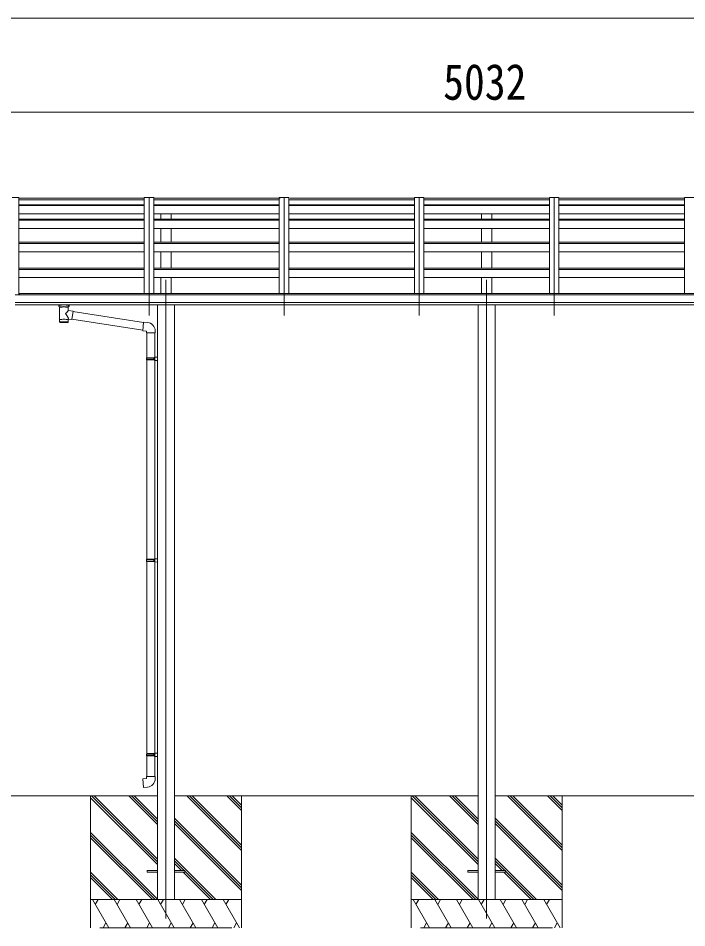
# Model space of a CAD drawing. Units: millimetres at full size, sheet at 1:40; details may follow other scales. Extents: x -11181 to 11305, y -7804 to 7716.
# Drawn here: x 4364 to 7909, y -4139 to 688 of the extents above; entities that cross this region are included whole.
import ezdxf
from ezdxf.enums import TextEntityAlignment as Align

# ---------------------------------------------------------------- set-up
doc = ezdxf.new("R2010")
doc.units = ezdxf.units.MM
doc.header["$LTSCALE"] = 40
for name, color, linetype, lineweight in [('0-0_0', 7, 'Continuous', 9), ('0-1_本体', 4, 'Continuous', 9), ('0-2_部品', 7, 'Continuous', 9), ('0-8_PARTS2', 2, 'Continuous', 9), ('0-A_寸法', 6, 'Continuous', 9)]:
    doc.layers.add(name, color=color, linetype=linetype, lineweight=lineweight)
doc.styles.add('ＭＳ ゴシック', font='')
doc.styles.get('ＭＳ ゴシック').set_extended_font_data('MS Gothic')

msp = doc.modelspace()

# ---------------------------------------------------------------- linework, layer by layer
at = {"layer": '0-0_0'}
for p, q in [((5102.74, -3439.43), (4321.94, -3439.43)), ((4747.94, -3439.43), (4747.94, -4139.43)), ((5102.74, -3803.74), (4747.94, -3448.94)), ((5102.74, -3789.6), (4752.57, -3439.43)), ((5102.74, -3775.45), (4766.71, -3439.43)), ((5102.74, -3591.61), (4950.56, -3439.43)), ((5102.74, -3577.47), (4964.7, -3439.43)), ((5102.74, -3563.32), (4978.85, -3439.43)), ((6802.74, -3439.43), (5193.14, -3439.43)), ((5547.94, -3728.44), (5258.93, -3439.43)), ((5547.94, -3714.3), (5273.07, -3439.43)), ((5547.94, -3700.16), (5287.21, -3439.43)), ((5547.94, -3516.31), (5471.06, -3439.43)), ((5547.94, -3502.17), (5485.2, -3439.43)), ((5547.94, -3488.02), (5499.35, -3439.43)), ((5547.94, -3439.43), (5547.94, -4139.43)), ((6447.94, -3439.43), (6447.94, -4139.43)), ((6802.74, -3803.74), (6447.94, -3448.94)), ((6802.74, -3789.6), (6452.57, -3439.43)), ((6802.74, -3775.45), (6466.71, -3439.43)), ((6802.74, -3591.61), (6650.56, -3439.43)), ((6802.74, -3577.47), (6664.7, -3439.43)), ((6802.74, -3563.32), (6678.85, -3439.43)), ((8502.74, -3439.43), (6893.14, -3439.43)), ((7247.94, -3728.44), (6958.93, -3439.43)), ((7247.94, -3714.3), (6973.07, -3439.43)), ((7247.94, -3700.16), (6987.21, -3439.43)), ((7247.94, -3516.31), (7171.06, -3439.43)), ((7247.94, -3502.17), (7185.2, -3439.43)), ((7247.94, -3488.02), (7199.35, -3439.43)), ((7247.94, -3439.43), (7247.94, -4139.43)), ((5547.94, -3912.29), (5193.14, -3557.49)), ((5547.94, -3926.43), (5193.14, -3571.63)), ((7247.94, -3912.29), (6893.14, -3557.49)), ((7247.94, -3926.43), (6893.14, -3571.63)), ((5547.94, -3940.57), (5193.14, -3585.77)), ((7247.94, -3940.57), (6893.14, -3585.77)), ((5102.74, -3987.59), (4747.94, -3632.79)), ((5090.44, -3989.43), (4747.94, -3646.93)), ((5076.3, -3989.43), (4747.94, -3661.07)), ((6802.74, -3987.59), (6447.94, -3632.79)), ((6790.44, -3989.43), (6447.94, -3646.93)), ((6776.3, -3989.43), (6447.94, -3661.07)), ((5412.95, -3989.43), (5193.14, -3769.62)), ((5244.3, -3834.92), (5193.14, -3783.76)), ((5230.16, -3834.92), (5193.14, -3797.9)), ((7112.95, -3989.43), (6893.14, -3769.62)), ((6944.3, -3834.92), (6893.14, -3783.76)), ((6930.16, -3834.92), (6893.14, -3797.9)), ((4892.45, -3989.43), (4747.94, -3844.92)), ((4878.31, -3989.43), (4747.94, -3859.06)), ((5384.67, -3989.43), (5239.16, -3843.92)), ((5398.81, -3989.43), (5247.94, -3838.56)), ((6592.45, -3989.43), (6447.94, -3844.92)), ((6578.31, -3989.43), (6447.94, -3859.06)), ((7084.67, -3989.43), (6939.16, -3843.92)), ((7098.81, -3989.43), (6947.94, -3838.56)), ((4864.17, -3989.43), (4747.94, -3873.2)), ((6564.17, -3989.43), (6447.94, -3873.2)), ((4747.94, -3989.43), (5547.94, -3989.43)), ((4844.83, -4139.43), (4758.23, -3989.43)), ((4788.23, -3989.43), (4773.23, -4015.41)), ((4960.3, -4139.43), (4873.7, -3989.43)), ((4903.7, -3989.43), (4888.7, -4015.41)), ((5075.78, -4139.43), (4989.17, -3989.43)), ((5004.17, -4015.41), (5019.17, -3989.43)), ((5191.25, -4139.43), (5104.64, -3989.43)), ((5119.64, -4015.41), (5134.64, -3989.43)), ((5306.72, -4139.43), (5220.11, -3989.43)), ((5235.11, -4015.41), (5250.11, -3989.43)), ((5422.19, -4139.43), (5335.58, -3989.43)), ((5350.58, -4015.41), (5365.59, -3989.43)), ((5537.66, -4139.43), (5451.05, -3989.43)), ((5466.05, -4015.41), (5481.05, -3989.43)), ((6447.94, -3989.43), (7247.94, -3989.43)), ((6544.83, -4139.43), (6458.23, -3989.43)), ((6488.23, -3989.43), (6473.23, -4015.41)), ((6660.3, -4139.43), (6573.7, -3989.43)), ((6603.7, -3989.43), (6588.7, -4015.41)), ((6775.78, -4139.43), (6689.17, -3989.43)), ((6704.17, -4015.41), (6719.17, -3989.43)), ((6891.25, -4139.43), (6804.64, -3989.43)), ((6819.64, -4015.41), (6834.64, -3989.43)), ((7006.72, -4139.43), (6920.11, -3989.43)), ((6935.11, -4015.41), (6950.11, -3989.43)), ((7122.19, -4139.43), (7035.58, -3989.43)), ((7050.58, -4015.41), (7065.59, -3989.43)), ((7237.66, -4139.43), (7151.05, -3989.43)), ((7166.05, -4015.41), (7181.05, -3989.43)), ((5497.94, -4139.43), (4797.94, -4139.43)), ((4829.84, -4113.45), (4814.84, -4139.43)), ((4945.31, -4113.45), (4930.31, -4139.43)), ((5060.78, -4113.45), (5045.78, -4139.43)), ((5176.25, -4113.45), (5161.25, -4139.43)), ((5291.72, -4113.45), (5276.72, -4139.43)), ((5407.19, -4113.45), (5392.19, -4139.43)), ((5522.66, -4113.45), (5507.66, -4139.43)), ((7197.94, -4139.43), (6497.94, -4139.43)), ((6529.84, -4113.45), (6514.84, -4139.43)), ((6645.31, -4113.45), (6630.31, -4139.43)), ((6760.78, -4113.45), (6745.78, -4139.43)), ((6876.25, -4113.45), (6861.25, -4139.43)), ((6991.72, -4113.45), (6976.72, -4139.43)), ((7107.19, -4113.45), (7092.19, -4139.43)), ((7222.66, -4113.45), (7207.66, -4139.43))]:
    msp.add_line(p, q, dxfattribs=at)
at = {"layer": '0-1_本体'}
for p, q in [((4331.64, -263.18), (4366.94, -263.18)), ((4366.94, -263.18), (4366.94, -779.83)), ((5032.94, -276.18), (4366.94, -276.18)), ((5032.94, -263.18), (5032.94, -773.3)), ((5032.94, -263.18), (5082.94, -263.18)), ((5082.94, -263.18), (5082.94, -773.3)), ((5748.94, -276.18), (5082.94, -276.18)), ((5748.94, -263.18), (5748.94, -773.3)), ((5748.94, -263.18), (5798.94, -263.18)), ((5798.94, -263.18), (5798.94, -773.3)), ((6464.94, -276.18), (5798.94, -276.18)), ((6464.94, -263.18), (6464.94, -773.3)), ((6464.94, -263.18), (6514.94, -263.18)), ((6514.94, -263.18), (6514.94, -773.3)), ((7180.94, -276.18), (6514.94, -276.18)), ((7180.94, -263.18), (7180.94, -773.3)), ((7180.94, -263.18), (7230.94, -263.18)), ((7230.94, -263.18), (7230.94, -773.3)), ((7896.94, -276.18), (7230.94, -276.18)), ((7896.94, -263.18), (7896.94, -773.3)), ((7896.94, -263.18), (7946.94, -263.18)), ((5032.94, -302.8), (4366.94, -302.8)), ((5032.94, -305.33), (4366.94, -305.33)), ((5748.94, -302.8), (5082.94, -302.8)), ((5748.94, -305.33), (5082.94, -305.33)), ((6464.94, -302.8), (5798.94, -302.8)), ((6464.94, -305.33), (5798.94, -305.33)), ((7180.94, -302.8), (6514.94, -302.8)), ((7180.94, -305.33), (6514.94, -305.33)), ((7896.94, -302.8), (7230.94, -302.8)), ((7896.94, -305.33), (7230.94, -305.33)), ((5032.94, -350.08), (4366.94, -350.08)), ((5032.94, -378.23), (4366.94, -378.23)), ((5032.94, -383.2), (4366.94, -383.2)), ((5748.94, -350.08), (5082.94, -350.08)), ((5748.94, -378.23), (5082.94, -378.23)), ((5748.94, -383.2), (5082.94, -383.2)), ((5120.44, -378.23), (5120.44, -350.08)), ((5175.44, -378.23), (5175.44, -350.08)), ((6464.94, -350.08), (5798.94, -350.08)), ((6464.94, -378.23), (5798.94, -378.23)), ((6464.94, -383.2), (5798.94, -383.2)), ((7180.94, -350.08), (6514.94, -350.08)), ((7180.94, -378.23), (6514.94, -378.23)), ((7180.94, -383.2), (6514.94, -383.2)), ((6820.44, -378.23), (6820.44, -350.08)), ((6875.44, -378.23), (6875.44, -350.08)), ((7896.94, -350.08), (7230.94, -350.08)), ((7896.94, -378.23), (7230.94, -378.23)), ((7896.94, -383.2), (7230.94, -383.2)), ((5032.94, -427.41), (4366.94, -427.41)), ((5748.94, -427.41), (5082.94, -427.41)), ((5120.44, -500.93), (5120.44, -427.41)), ((5175.44, -500.93), (5175.44, -427.41)), ((6464.94, -427.41), (5798.94, -427.41)), ((7180.94, -427.41), (6514.94, -427.41)), ((6820.44, -500.93), (6820.44, -427.41)), ((6875.44, -500.93), (6875.44, -427.41)), ((7896.94, -427.41), (7230.94, -427.41)), ((5032.94, -500.93), (4366.94, -500.93)), ((5032.94, -507.83), (4366.94, -507.83)), ((5748.94, -500.93), (5082.94, -500.93)), ((5748.94, -507.83), (5082.94, -507.83)), ((6464.94, -500.93), (5798.94, -500.93)), ((6464.94, -507.83), (5798.94, -507.83)), ((7180.94, -500.93), (6514.94, -500.93)), ((7180.94, -507.83), (6514.94, -507.83)), ((7896.94, -500.93), (7230.94, -500.93)), ((7896.94, -507.83), (7230.94, -507.83)), ((5032.94, -551.38), (4366.94, -551.38)), ((5748.94, -551.38), (5082.94, -551.38)), ((5120.44, -638.39), (5120.44, -551.38)), ((5175.44, -638.39), (5175.44, -551.38)), ((6464.94, -551.38), (5798.94, -551.38)), ((7180.94, -551.38), (6514.94, -551.38)), ((6820.44, -638.39), (6820.44, -551.38)), ((6875.44, -638.39), (6875.44, -551.38)), ((7896.94, -551.38), (7230.94, -551.38)), ((5032.94, -638.39), (4366.94, -638.39)), ((5032.94, -645.29), (4366.94, -645.29)), ((5748.94, -638.39), (5082.94, -638.39)), ((5748.94, -645.29), (5082.94, -645.29)), ((6464.94, -638.39), (5798.94, -638.39)), ((6464.94, -645.29), (5798.94, -645.29)), ((7180.94, -638.39), (6514.94, -638.39)), ((7180.94, -645.29), (6514.94, -645.29)), ((7896.94, -638.39), (7230.94, -638.39)), ((7896.94, -645.29), (7230.94, -645.29)), ((5032.94, -688.84), (4366.94, -688.84)), ((5748.94, -688.84), (5082.94, -688.84)), ((5120.44, -773.5), (5120.44, -688.84)), ((5175.44, -773.5), (5175.44, -688.84)), ((6464.94, -688.84), (5798.94, -688.84)), ((7180.94, -688.84), (6514.94, -688.84)), ((6820.44, -773.5), (6820.44, -688.84)), ((6875.44, -773.5), (6875.44, -688.84)), ((7896.94, -688.84), (7230.94, -688.84)), ((4348.44, -779.83), (9347.44, -779.83)), ((4371.94, -773.3), (9323.94, -773.3)), ((4371.94, -779.83), (4371.94, -773.3)), ((9347.44, -821.43), (4348.44, -821.43)), ((4348.44, -833.28), (9347.44, -833.21)), ((5102.74, -833.37), (5102.74, -3989.44)), ((5193.14, -833.37), (5193.14, -3989.44)), ((6802.74, -833.37), (6802.74, -3989.44)), ((6893.14, -833.37), (6893.14, -3989.44))]:
    msp.add_line(p, q, dxfattribs=at)
at = {"layer": '0-2_部品', "color": 4}
for p, q in [((4366.94, -267.47), (5032.94, -267.47)), ((5082.94, -267.47), (5753.87, -267.47)), ((5803.87, -267.47), (6464.94, -267.47)), ((6514.94, -267.47), (7180.94, -267.47)), ((7230.94, -267.47), (7896.94, -267.47)), ((5047.94, -3834.93), (5047.94, -3843.93)), ((5102.94, -3834.93), (5047.94, -3834.93)), ((5102.94, -3843.93), (5047.94, -3843.93)), ((5247.94, -3834.93), (5192.94, -3834.93)), ((5247.94, -3843.93), (5192.94, -3843.93)), ((5247.94, -3834.93), (5247.94, -3843.93)), ((6747.94, -3834.93), (6747.94, -3843.93)), ((6802.94, -3834.93), (6747.94, -3834.93)), ((6802.94, -3843.93), (6747.94, -3843.93)), ((6947.94, -3834.93), (6892.94, -3834.93)), ((6947.94, -3843.93), (6892.94, -3843.93)), ((6947.94, -3834.93), (6947.94, -3843.93))]:
    msp.add_line(p, q, dxfattribs=at)
at = {"layer": '0-2_部品'}
for p, q in [((4579.94, -840.39), (4579.94, -833.22)), ((4584.04, -844.89), (4584.03, -925.18)), ((4629.84, -862.46), (4629.84, -844.88)), ((4655.07, -866.37), (4629.84, -862.46)), ((4633.94, -840.39), (4633.94, -833.22)), ((4655.07, -866.37), (4648.04, -911.63)), ((5028.68, -926.31), (4654.77, -868.31)), ((4629.86, -925.18), (4629.84, -908.55)), ((4629.84, -908.8), (4648.04, -911.63)), ((5025.01, -968.25), (4648.33, -909.81)), ((5049.67, -926.38), (5028.83, -924.55)), ((5044.74, -982.12), (5090.74, -982.12)), ((5046.74, -981.37), (5046.74, -1113.68)), ((5088.74, -981.37), (5088.74, -1111.12)), ((5090.74, -982.12), (5090.74, -971.2)), ((5044.74, -1115.68), (5045.74, -1113.68)), ((5044.74, -1115.68), (5088.74, -1115.68)), ((5044.74, -1115.68), (5044.74, -1123.68)), ((5044.74, -1123.68), (5088.74, -1123.68)), ((5044.74, -1123.68), (5045.74, -1125.68)), ((5045.74, -1113.68), (5088.74, -1113.68)), ((5045.74, -1125.68), (5088.74, -1125.68)), ((5046.74, -1125.68), (5046.74, -2183.43)), ((5084.27, -1115.68), (5083.84, -1113.68)), ((5086.74, -1111.18), (5102.74, -1110.71)), ((5086.74, -1113.18), (5086.74, -1111.18)), ((5086.74, -1113.18), (5088.74, -1113.18)), ((5086.74, -1128.18), (5086.74, -1126.18)), ((5086.74, -1128.18), (5102.74, -1128.65)), ((5088.74, -1128.24), (5088.74, -2180.87)), ((5102.74, -1110.71), (5102.74, -1128.65)), ((5044.74, -2185.43), (5045.74, -2183.43)), ((5044.74, -2185.43), (5088.74, -2185.43)), ((5044.74, -2185.43), (5044.74, -2193.43)), ((5044.74, -2193.43), (5088.74, -2193.43)), ((5044.74, -2193.43), (5045.74, -2195.43)), ((5045.74, -2183.43), (5088.74, -2183.43)), ((5045.74, -2195.43), (5088.74, -2195.43)), ((5046.74, -2195.43), (5046.74, -3215.03)), ((5084.27, -2185.43), (5083.84, -2183.43)), ((5086.74, -2180.93), (5102.74, -2180.45)), ((5086.74, -2182.93), (5086.74, -2180.93)), ((5086.74, -2182.93), (5088.74, -2182.93)), ((5086.74, -2197.93), (5086.74, -2195.93)), ((5086.74, -2197.93), (5102.74, -2198.4)), ((5088.74, -2197.98), (5088.74, -3212.47)), ((5102.74, -2180.45), (5102.74, -2198.4)), ((5044.74, -3217.03), (5045.74, -3215.03)), ((5044.74, -3217.03), (5088.74, -3217.03)), ((5044.74, -3217.03), (5044.74, -3225.03)), ((5044.74, -3225.03), (5088.74, -3225.03)), ((5044.74, -3225.03), (5045.74, -3227.03)), ((5045.74, -3215.03), (5088.74, -3215.03)), ((5045.74, -3227.03), (5088.74, -3227.03)), ((5046.74, -3227.03), (5046.74, -3337.03)), ((5084.27, -3217.03), (5083.84, -3215.03)), ((5086.74, -3212.53), (5102.74, -3212.05)), ((5086.74, -3214.53), (5086.74, -3212.53)), ((5086.74, -3214.53), (5088.74, -3214.53)), ((5086.74, -3229.53), (5086.74, -3227.53)), ((5086.74, -3229.53), (5102.74, -3230)), ((5088.74, -3229.58), (5088.74, -3337.03)), ((5102.74, -3212.05), (5102.74, -3230)), ((5044.74, -3337.03), (5090.74, -3337.03)), ((5044.74, -3347.03), (5044.74, -3337.03)), ((5090.74, -3337.03), (5090.74, -3347.94))]:
    msp.add_line(p, q, dxfattribs=at)
for points in [[(4579.98, -840.44), (4579.96, -840.09), (4580.21, -839.13), (4580.73, -838.25), (4581.53, -837.41), (4582.64, -836.61), (4584.04, -835.89)], [(4579.98, -840.33), (4579.96, -840.69), (4580.21, -841.64), (4580.73, -842.53), (4581.53, -843.37), (4582.64, -844.16), (4584.04, -844.89)], [(4629.84, -835.9), (4630.08, -835.99), (4631.43, -836.73), (4632.54, -837.57), (4633.3, -838.44), (4633.76, -839.34), (4633.93, -840.23)], [(4629.84, -844.88), (4630.08, -844.78), (4631.43, -844.05), (4632.54, -843.2), (4633.3, -842.33), (4633.76, -841.44), (4633.93, -840.55)], [(5028.83, -924.55), (5024.82, -970.38), (5044.74, -972.12), (5044.74, -982.12)], [(5084.27, -1115.68), (5084.27, -1123.68), (5083.84, -1125.68)], [(5086.74, -1126.18), (5088.74, -1126.18), (5088.74, -1113.18)], [(5084.27, -2185.43), (5084.27, -2193.43), (5083.84, -2195.43)], [(5086.74, -2195.93), (5088.74, -2195.93), (5088.74, -2182.93)], [(5084.27, -3217.03), (5084.27, -3225.03), (5083.84, -3227.03)], [(5086.74, -3227.53), (5088.74, -3227.53), (5088.74, -3214.53)], [(5049.67, -3392.77), (5028.83, -3394.59), (5024.82, -3348.77), (5044.74, -3347.03)]]:
    msp.add_lwpolyline(points, dxfattribs=at)
for centre, radius, start, end in [((4597.01, -885.6), 51.38, 92.46126, 104.61963), ((4606.96, -989.74), 155.94, 85.53149, 94.46851), ((4616.9, -885.6), 51.38, 75.38037, 87.53874), ((5045.74, -971.2), 45, 0, 85), ((5045.74, -3347.94), 45, 275, 0)]:
    msp.add_arc(centre, radius, start, end, dxfattribs=at)
for centre, major_axis, ratio, start_param, end_param in [((4606.94, -846.08), (-22.91, -0.42), 0.072511, 4.711586, 6.2823824), ((4606.97, -844.45), (-22.91, -0.42), 0.072511, 4.711586, 6.2823824), ((4606.92, -844.46), (22.92, -0.42), 0.07247, 0.0008089, 1.5716053), ((4606.92, -846.08), (22.92, -0.42), 0.07247, 0.0008089, 1.5716053), ((4609.5, -884.66), (20.32, 22.25), 0.045535, 4.9756507, 6.2441899), ((4617.94, -840.39), (16, 0), 0.361356, 0, 0.0194874), ((4617.94, -840.39), (16, 0), 0.361356, 6.2636979, 6.2831853), ((4606.94, -912.74), (22.91, 0), 0.122865, 6.2831853, 9.424778), ((4606.94, -882.01), (-22.81, 26.62), 0.234429, 3.1563334, 4.5976381), ((4606.94, -925.18), (22.92, 0), 0.101955, 6.2829723, 9.4248207), ((4606.94, -925.18), (22.92, 0), 0.101955, 3.1415499, 6.2833984)]:
    msp.add_ellipse(centre, major_axis=major_axis, ratio=ratio, start_param=start_param, end_param=end_param, dxfattribs=at)
at = {"layer": '0-8_PARTS2'}
for p, q in [((5057.94, -889.36), (5057.94, -263.18)), ((5773.94, -889.36), (5773.94, -263.18)), ((6489.94, -889.36), (6489.94, -263.18)), ((7205.94, -889.36), (7205.94, -263.18)), ((5147.94, -700.56), (5147.94, -4089.46)), ((6847.94, -700.56), (6847.94, -4089.46))]:
    msp.add_line(p, q, dxfattribs=at)
at = {"layer": '0-A_寸法'}
for p, q in [((-690.06, 688.17), (9373.95, 688.17)), ((9353.95, 190.04), (4321.94, 190.04))]:
    msp.add_line(p, q, dxfattribs=at)

# ---------------------------------------------------------------- texts
at = {"layer": '0-A_寸法', "color": 7, "style": 'ＭＳ ゴシック', "width": 0.85}
msp.add_text('5032', height=190.6, dxfattribs=at).set_placement((6617.94, 198.04), align=Align.BOTTOM_LEFT)

doc.saveas('drawing.dxf')
